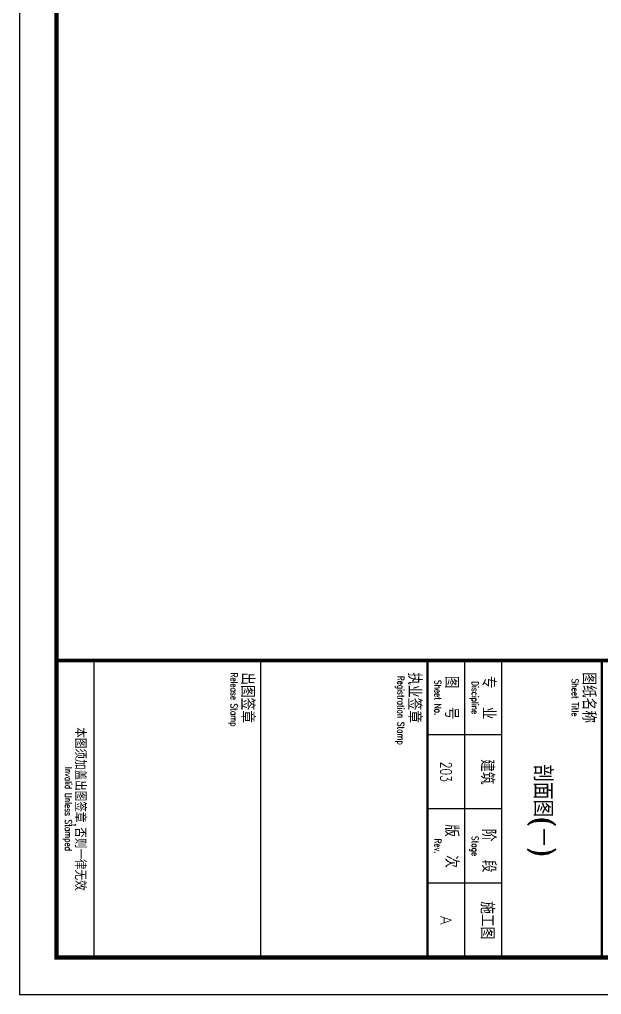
# Model space of a CAD drawing. Extents: x -395226 to -176901, y -140672 to 68263.
# Drawn here: x -342190 to -334343, y -140672 to -127534 of the extents above; entities that cross this region are included whole.
import ezdxf
from ezdxf.enums import TextEntityAlignment as Align

# ---------------------------------------------------------------- set-up
doc = ezdxf.new("R2010")
doc.units = 0
doc.header["$LTSCALE"] = 1000
doc.header["$MEASUREMENT"] = 0
doc.layers.add('图框', color=7, linetype='CONTINUOUS')
doc.styles.add('TKZ1_tjhts.shx', font='tjromant.shx', dxfattribs={"bigfont": 'tjhts.shx'})
doc.styles.add('TKZ2_tjkts.shx', font='tjromant.shx', dxfattribs={"bigfont": 'tjkts.shx'})

# ---------------------------------------------------------------- blocks, each defined once
blk = doc.blocks.new('TJAD_TK_A0')
at = {"layer": '图框'}
for p, q in [((2162, -441.7), (2162, 399.3)), ((2072, -311.7), (2152, -311.7)), ((2092, -311.7), (2092, -331.7)), ((2112, -311.7), (2112, -331.7)), ((2132, -311.7), (2132, -331.7)), ((2072, -321.7), (2152, -321.7)), ((2072, -376.7), (2152, -376.7)), ((2072, -421.7), (2152, -421.7)), ((973, -441.7), (2162, -441.7))]:
    blk.add_line(p, q, dxfattribs=at)
at = {"layer": '图框', "const_width": 1.2}
blk.add_lwpolyline([(2152, -431.7), (2152, 389.3), (998, 389.3), (998, -431.7)], close=True, dxfattribs=at)
at = {"layer": '图框'}
for points, const_width in [([(2072, 389.3), (2072, -431.7)], 1), ([(2072, -284.7), (2152, -284.7)], 0.6), ([(2072, -331.7), (2152, -331.7)], 0.6)]:
    blk.add_lwpolyline(points, dxfattribs=dict(at, const_width=const_width))
at = {"layer": '图框', "style": 'TKZ2_tjkts.shx'}
for s, height, p in [('图纸名称', 3.6, (2082, -288.16)), ('专  业', 3.6, (2082, -315.16)), (' 阶  段', 3.6, (2122, -315.16)), ('图  号', 3.6, (2082, -325.16)), ('版  次', 3.6, (2122, -325.16)), ('执业签章', 3.6, (2082, -335.16)), ('出图签章', 3.6, (2082, -380.16)), ('本图须加盖出图签章,否则一律无效', 3, (2112, -425.28))]:
    blk.add_text(s, height=height, dxfattribs=at).set_placement(p, align=Align.MIDDLE_CENTER)
at = {"layer": '图框', "style": 'TKZ2_tjkts.shx', "width": 0.8}
for s, p in [('Sheet Title', (2082, -291.86)), ('Discipline', (2082, -318.86)), ('Stage', (2122, -318.86)), ('Sheet No.', (2082, -328.86)), ('Rev.', (2122, -328.86)), ('Registration Stamp', (2085.41, -338.86)), ('Release Stamp', (2082.52, -383.86)), ('Invalid Unless Stamped', (2112, -428.53))]:
    blk.add_text(s, height=1.8, dxfattribs=at).set_placement(p, align=Align.MIDDLE_CENTER)

msp = doc.modelspace()

# ---------------------------------------------------------------- block references
at = {"layer": '图框', "xscale": 50, "yscale": 50, "zscale": 50, "rotation": 270}
msp.add_blockref('TJAD_TK_A0', (-320104.8, -32572.1), dxfattribs=at)

# ---------------------------------------------------------------- texts
at = {"layer": '图框', "style": 'TKZ1_tjhts.shx', "width": 0.7}
msp.add_text('203', height=150, rotation=270, dxfattribs=at).set_placement((-336440, -137672.1), align=Align.MIDDLE_CENTER)
at = {"layer": '图框', "style": 'TKZ1_tjhts.shx'}
for s, height, p in [('建筑', 180, (-335882.1, -137672.1)), ('施工图', 180, (-335882.1, -139672.1)), ('A', 150, (-336440, -139672.1)), ('A', 150, (-336440, -139672.1))]:
    msp.add_text(s, height=height, rotation=270, dxfattribs=at).set_placement(p, align=Align.MIDDLE_CENTER)
msp.add_text('剖面图(一)', height=250, rotation=270, dxfattribs=at).set_placement((-335258.1, -137569.1))

doc.saveas('drawing.dxf')
